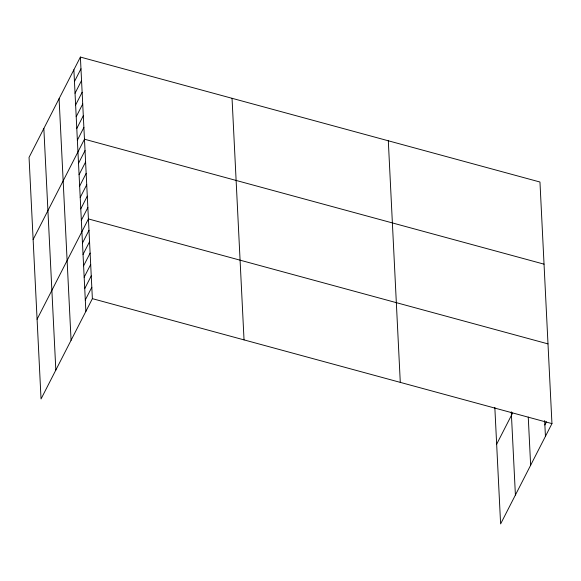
<?xml version="1.0" encoding="UTF-8"?>
<svg xmlns="http://www.w3.org/2000/svg" width="581" height="581" viewBox="0 0 581 581"><rect width="100%" height="100%" fill="white"/><g stroke="black" fill="none" stroke-linecap="round" stroke-linejoin="round"><path stroke-width="0.87" d="M80.389 57.069L29.05 157.386L41.04 398.98L92.379 298.656L80.389 57.069L539.96 182.02L551.95 423.614L500.611 523.931L494.83 407.412M74.455 81.529L80.97 68.805M75.036 93.265L81.551 80.534M75.624 104.994L82.132 92.27M76.205 116.73L82.72 104.006M76.786 128.466L83.301 115.742M77.367 140.203L83.882 127.471M33.124 239.532L84.463 139.208L544.034 264.159M78.515 163.326L85.029 150.595M79.081 174.714L85.596 161.99M79.648 186.102L86.162 173.378M80.214 197.489L86.722 184.765M80.781 208.884L87.288 196.153M81.34 220.272L87.854 207.54M37.082 319.252L88.421 218.935L547.992 343.887M82.473 243.047L88.987 230.323M83.039 254.442L89.554 241.711M83.606 265.829L90.113 253.098M84.165 277.217L90.68 264.493M84.732 288.604L91.246 275.881M85.298 299.992L91.813 287.268M496.653 444.211L512.624 413.011M544.869 424.951L546.503 421.77M92.379 298.656L551.95 423.614M544.658 420.571L545.436 436.338M528.252 417.056L530.642 465.243M511.273 411.798L515.405 495.027M388.304 140.784L400.287 382.378M232.044 98.305L244.035 339.892M73.874 69.793L85.865 311.387M59.08 98.697L71.071 340.292M43.844 128.481L55.834 370.075"/></g></svg>
